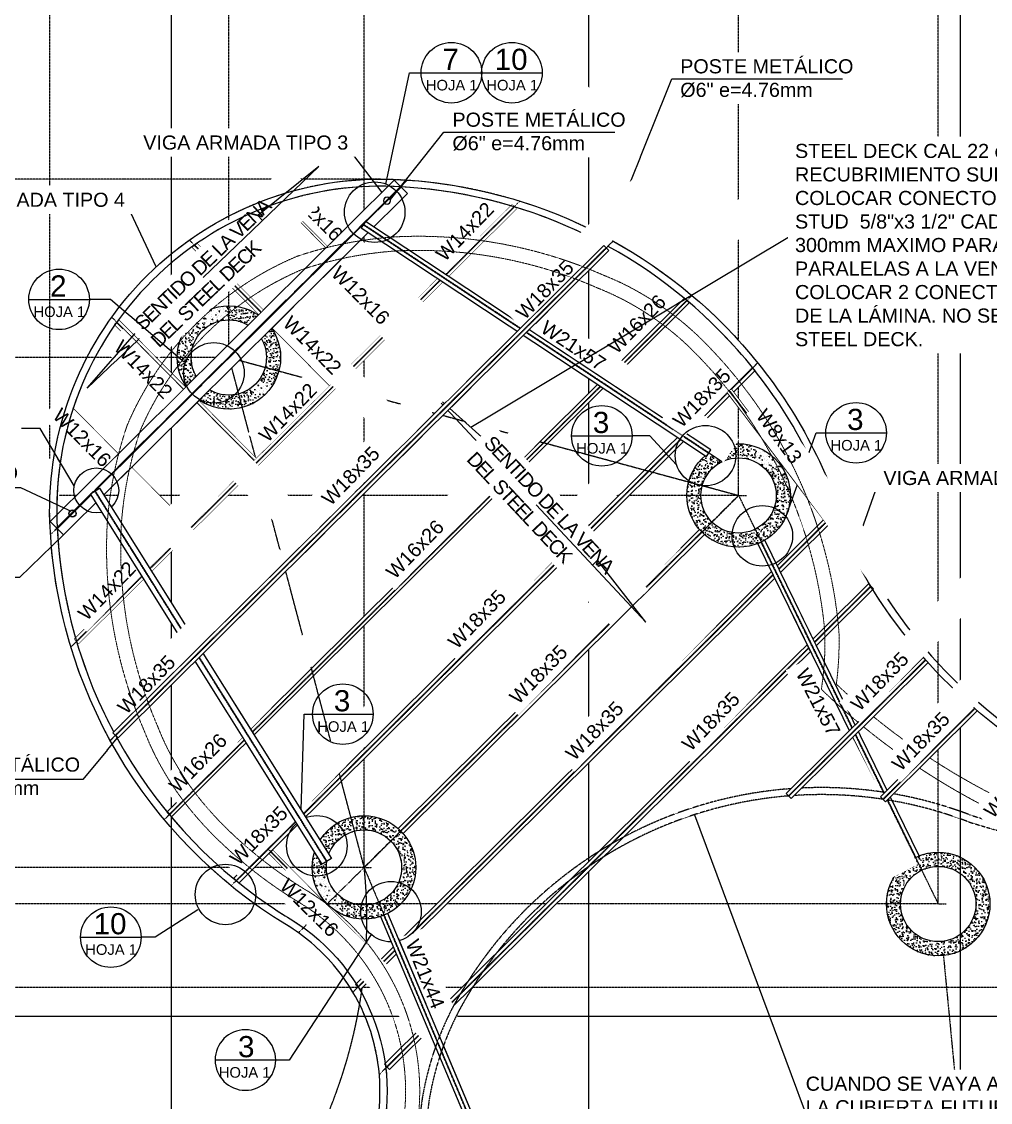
# Model space of a CAD drawing. Header units: millimetres. Extents: x 59135 to 3708801, y -250967 to 196121.
# Drawn here: x 3292196 to 3312776, y -23531 to -558 of the extents above; entities that cross this region are included whole.
import ezdxf
from ezdxf.enums import TextEntityAlignment as Align

# ---------------------------------------------------------------- set-up
doc = ezdxf.new("R2010")
doc.units = ezdxf.units.MM
doc.header["$LTSCALE"] = 5
doc.set_wipeout_variables(frame=1)
for name, pattern in [('ACAD_ISO10W100', [18, 12, -3, 0, -3]), ('CENTER', [2, 1.25, -0.25, 0.25, -0.25]), ('CENTER2', [1.125, 0.75, -0.125, 0.125, -0.125]), ('DASHDOT', [1, 0.5, -0.25, 0, -0.25]), ('HIDDEN', [0.375, 0.25, -0.125])]:
    doc.linetypes.add(name, pattern=pattern)
for name, color, linetype in [('A-ejes', 251, 'ACAD_ISO10W100'), ('EE-5', 7, 'Continuous'), ('EE-ACHURADOS', 9, 'Continuous'), ('EE-CARPETA 51', 250, 'HIDDEN'), ('EE-CENTROS', 8, 'CENTER'), ('EE-COLUMNAS CONCRETO', 11, 'Continuous'), ('EE-COTAS', 1, 'Continuous'), ('EE-DETALLES', 1, 'Continuous'), ('EE-EJES', 8, 'DASHDOT'), ('EE-OCULTAS', 252, 'HIDDEN'), ('EE-OCULTO', 252, 'HIDDEN'), ('EE-PMETALICO 6x4.76', 70, 'Continuous'), ('EE-TEXTO 1', 4, 'Continuous'), ('EE-TEXTO 2', 2, 'Continuous'), ('EE-V ARMADA TIPO 3', 41, 'Continuous'), ('EE-V ARMADA TIPO 4', 130, 'Continuous'), ('EE-W12x16', 150, 'Continuous'), ('EE-W14x22', 30, 'Continuous'), ('EE-W16x26', 211, 'Continuous'), ('EE-W18x35', 255, 'Continuous'), ('EE-W21x44', 132, 'Continuous'), ('EE-W21x57', 190, 'Continuous'), ('EE-W24x68', 80, 'Continuous'), ('EE-W8x13', 65, 'Continuous'), ('EST-CAMBIO SECCION VIGAS', 240, 'HIDDEN')]:
    doc.layers.add(name, color=color, linetype=linetype)
doc.styles.add('ARIAL EE', font='arial.ttf')
doc.dimstyles.new('EE 1_STANDAR', dxfattribs={"dimtxt": 2, "dimasz": 1.5, "dimexe": 1, "dimexo": 0.5, "dimgap": 0.8, "dimtad": 1, "dimdec": 0, "dimdsep": 46, "dimtxsty": 'ARIAL EE', "dimcen": 0.09, "dimclrd": 256, "dimclre": 256, "dimclrt": 2, "dimadec": 0, "dimazin": 0, "dimtfac": 1, "dimtdec": 0, "dimtofl": 0, "dimtmove": 1, "dimatfit": 2, "dimfxl": 1, "dimtolj": 1, "dimlwd": -1, "dimlwe": -1, "dimarcsym": 1})

# ---------------------------------------------------------------- blocks, each defined once
blk = doc.blocks.new('EJES ARQUITECTONICOS(10-12-2012)')
at = {"layer": 'EE-EJES', "linetype": 'CENTER2', "ltscale": 2.5}
for p, q in [((6160, -10556), (6160, 59255)), ((15017, 59255), (15017, -10556)), ((22917, 59255), (22917, -10556)), ((-11196, 17870), (76893, 17870))]:
    blk.add_line(p, q, dxfattribs=at)
blk = doc.blocks.new('*U150')
blk.add_wipeout([(-50, 1272), (50, 1272), (50, -2146), (-50, -2146)])
blk.add_lwpolyline([(-50, 1272), (50, 1272), (50, -2146), (-50, -2146)], close=True)
blk.add_wipeout([(-50, 1272), (50, 1272), (50, -2146), (-50, -2146)])
at = {"layer": 'EE-OCULTAS'}
for p, q in [((-3, 1272), (-3, -2146)), ((3, 1272), (3, -2146))]:
    blk.add_line(p, q, dxfattribs=at)
blk = doc.blocks.new('*U157')
blk.add_wipeout([(-76, 450), (76, 450), (76, -15019), (-76, -15019)])
blk.add_lwpolyline([(-76, 450), (76, 450), (76, -15019), (-76, -15019)], close=True)
at = {"layer": 'EE-OCULTO'}
for p, q in [((-4, -15019), (-4, 450)), ((4, -15019), (4, 450))]:
    blk.add_line(p, q, dxfattribs=at)
blk = doc.blocks.new('*U158')
blk.add_wipeout([(-70, 399), (70, 399), (70, -15106), (-70, -15106)])
blk.add_lwpolyline([(-70, 399), (70, 399), (70, -15106), (-70, -15106)], close=True)
at = {"layer": 'EE-OCULTAS'}
for p, q in [((-3, 399), (-3, -15106)), ((3, 399), (3, -15106))]:
    blk.add_line(p, q, dxfattribs=at)
blk = doc.blocks.new('COLUMNA CONCRETO')
at = {"layer": 'EE-ACHURADOS'}
h = blk.add_hatch(dxfattribs=at)
h.set_pattern_fill('AR-CONC', color=256)
h.set_pattern_definition([(50, (-2321747.4, -250169.48), (182.184669, -15.939086), [19.05, -209.55]), (355, (-2321747.4, -250169.48), (-35.243421, 191.056845), [15.24, -167.640584]), (100.451445, (-2321732.22, -250170.81), (146.941247, 175.117752), [16.190009, -178.090245]), (46.1842, (-2321747.4, -250118.68), (271.07904, -42.042328), [28.575, -314.325]), (96.635558, (-2321724.8, -250122.2), (237.404134, 247.426125), [24.285023, -267.135608]), (351.184151, (-2321747.4, -250118.68), (237.404134, 247.426125), [22.859967, -251.459732]), (21, (-2321722, -250131.38), (151.614391, -102.265198), [19.05, -209.55]), (326, (-2321722, -250131.38), (61.802028, 184.187966), [15.24, -167.64]), (71.451445, (-2321709.37, -250139.9), (213.416419, 81.922769), [16.190009, -178.089938]), (37.5, (-2321747.4, -250169.485), (3.0886033, 84.5550389), [0, -165.608, 0, -170.18, 0, -168.275]), (7.5, (-2321747.4, -250169.485), (66.8196625, 100.1805748), [0, -97.028, 0, -161.798, 0, -64.135]), (327.5, (-2321804.044, -250169.485), (135.5905952, -5.728744), [0, -63.5, 0, -198.12, 0, -262.89]), (317.5, (-2321829.44, -250169.48), (148.1291814, 25.426491), [0, -82.55, 0, -131.572, 0, -186.69])])
h.paths.add_polyline_path([(-1100, 0, 1), (1100, 0, 1)])
h.paths.add_polyline_path([(800, 0, -1), (-800, 0, -1)], flags=16)
at = {"layer": 'EE-COLUMNAS CONCRETO'}
for radius in [1100, 800]:
    blk.add_circle((0, 0), radius, dxfattribs=at)
at = {"layer": 'EE-EJES'}
for q in [(0, 175), (168, 0)]:
    blk.add_line((0, 0), q, dxfattribs=at)
blk = doc.blocks.new('*U241')
blk.add_lwpolyline([(-64, 2384), (63, 2384), (63, -1825), (-64, -1825)], close=True)
blk.add_wipeout([(-64, 2384), (63, 2384), (63, -1825), (-64, -1825)])
at = {"layer": 'EE-OCULTAS'}
for p, q in [((-3, -1825), (-3, 2384)), ((3, -1825), (3, 2384))]:
    blk.add_line(p, q, dxfattribs=at)
blk = doc.blocks.new('*U242')
blk.add_wipeout([(-50, 0), (50, 0), (50, -3542), (-50, -3542)])
blk.add_lwpolyline([(-50, 0), (50, 0), (50, -3542), (-50, -3542)], close=True)
blk.add_wipeout([(-50, 0), (50, 0), (50, -3542), (-50, -3542)])
at = {"layer": 'EE-OCULTAS'}
for p, q in [((-3, 0), (-3, -3542)), ((3, 0), (3, -3542))]:
    blk.add_line(p, q, dxfattribs=at)
blk = doc.blocks.new('*U243')
blk.add_lwpolyline([(-64, 174), (63, 174), (63, -12932), (-64, -12932)], close=True)
blk.add_wipeout([(-64, 174), (63, 174), (63, -12932), (-64, -12932)])
at = {"layer": 'EE-OCULTAS'}
for p, q in [((-3, -12932), (-3, 174)), ((3, -12932), (3, 174))]:
    blk.add_line(p, q, dxfattribs=at)
blk = doc.blocks.new('*U251')
blk.add_wipeout([(-200, 6950), (200, 6950), (200, -3350), (-200, -3350)]).dxf.layer = 'EE-V ARMADA TIPO 3'
at = {"layer": 'EE-CENTROS'}
for p, q in [((-8, -3350), (-8, 6950)), ((8, -3350), (8, 6950))]:
    blk.add_line(p, q, dxfattribs=at)
at = {"layer": 'EE-V ARMADA TIPO 3'}
blk.add_lwpolyline([(-200, 6950), (200, 6950), (200, -3350), (-200, -3350)], close=True, dxfattribs=at)
blk = doc.blocks.new('*U286')
blk.add_wipeout([(-83, 325), (83, 325), (83, -8477), (-83, -8477)]).dxf.layer = 'EE-W21x57'
at = {"layer": 'EE-CENTROS'}
for points in [[(-5, -8477), (-5, 325)], [(5, -8477), (5, 325)]]:
    blk.add_lwpolyline(points, dxfattribs=at)
at = {"layer": 'EE-W21x57'}
blk.add_lwpolyline([(-83, 325), (83, 325), (83, -8477), (-83, -8477)], close=True, dxfattribs=at)
blk = doc.blocks.new('*U287')
blk.add_wipeout([(-76, -4900), (76, -4900), (76, -13919), (-76, -13919)])
blk.add_lwpolyline([(-76, -4900), (76, -4900), (76, -13919), (-76, -13919)], close=True)
at = {"layer": 'EE-OCULTO'}
for p, q in [((-4, -13919), (-4, -4900)), ((4, -13919), (4, -4900))]:
    blk.add_line(p, q, dxfattribs=at)
blk = doc.blocks.new('*U288')
blk.add_wipeout([(-76, -529), (76, -529), (76, -14773), (-76, -14773)])
blk.add_lwpolyline([(-76, -529), (76, -529), (76, -14773), (-76, -14773)], close=True)
at = {"layer": 'EE-OCULTO'}
for p, q in [((-4, -14773), (-4, -529)), ((4, -14773), (4, -529))]:
    blk.add_line(p, q, dxfattribs=at)
blk = doc.blocks.new('*U941')
blk.add_wipeout([(-76, -1403), (76, -1403), (76, -15895), (-76, -15895)])
blk.add_lwpolyline([(-76, -1403), (76, -1403), (76, -15895), (-76, -15895)], close=True)
at = {"layer": 'EE-OCULTO'}
for p, q in [((-4, -15895), (-4, -1403)), ((4, -15895), (4, -1403))]:
    blk.add_line(p, q, dxfattribs=at)
blk = doc.blocks.new('*U547')
blk.add_wipeout([(-83, -775), (83, -775), (83, -8239), (-83, -8239)]).dxf.layer = 'EE-W21x57'
at = {"layer": 'EE-CENTROS'}
for points in [[(-5, -8239), (-5, -775)], [(5, -8239), (5, -775)]]:
    blk.add_lwpolyline(points, dxfattribs=at)
at = {"layer": 'EE-W21x57'}
blk.add_lwpolyline([(-83, -775), (83, -775), (83, -8239), (-83, -8239)], close=True, dxfattribs=at)
blk = doc.blocks.new('POSTE M 6x4.76')
at = {"layer": 'EE-ACHURADOS'}
h = blk.add_hatch(color=256, dxfattribs=at)
h.dxf.hatch_style = 1
h.paths.add_polyline_path([(-102, -37, 1), (51, -37, 1)])
h.paths.add_polyline_path([(46, -37, -1), (-97, -37, -1)], flags=16)
at = {"layer": 'EE-PMETALICO 6x4.76'}
for radius in [76.2, 71.4]:
    blk.add_circle((-26, -37), radius, dxfattribs=at)
blk = doc.blocks.new('ITEM DETALLE')
at = {"layer": 'EE-5'}
blk.add_line((-4.29, 0), (4.29, 0), dxfattribs=at)
blk.add_circle((0, 0), 4.29, dxfattribs=at)
at = {"layer": 'EE-TEXTO 1', "style": 'ARIAL EE'}
blk.add_attdef('X', text='', height=3, dxfattribs=at).set_placement((-0.11, 1.9), align=Align.MIDDLE_CENTER)
at = {"layer": 'EE-TEXTO 2', "style": 'ARIAL EE'}
blk.add_attdef('###', text='', height=1.5, dxfattribs=at).set_placement((0.04, -1.76), align=Align.MIDDLE_CENTER)
blk = doc.blocks.new('*U545')
blk.add_wipeout([(-114, 603), (114, 603), (114, -8686), (-114, -8686)]).dxf.layer = 'EE-W24x68'
at = {"layer": 'EE-CENTROS'}
for p, q in [((-5, -8686), (-5, 603)), ((5, -8686), (5, 603))]:
    blk.add_line(p, q, dxfattribs=at)
at = {"layer": 'EE-W24x68'}
blk.add_lwpolyline([(-114, 603), (114, 603), (114, -8686), (-114, -8686)], close=True, dxfattribs=at)
blk = doc.blocks.new('*U546')
blk.add_wipeout([(-76, -319), (76, -319), (76, -15019), (-76, -15019)])
blk.add_lwpolyline([(-76, -319), (76, -319), (76, -15019), (-76, -15019)], close=True)
at = {"layer": 'EE-OCULTO'}
for p, q in [((-4, -15019), (-4, -319)), ((4, -15019), (4, -319))]:
    blk.add_line(p, q, dxfattribs=at)
blk = doc.blocks.new('*U548')
blk.add_lwpolyline([(-51, 203), (51, 203), (51, -3254), (-51, -3254)], close=True)
blk.add_wipeout([(-51, 203), (51, 203), (51, -3254), (-51, -3254)])
at = {"layer": 'EE-OCULTAS'}
for p, q in [((-3, 203), (-3, -3254)), ((3, 203), (3, -3254))]:
    blk.add_line(p, q, dxfattribs=at)
blk = doc.blocks.new('*U939')
blk.add_wipeout([(-82, -1155), (82, -1155), (82, -6865), (-82, -6865)]).dxf.layer = 'EE-W21x44'
at = {"layer": 'EE-CENTROS'}
for points in [[(-4, -6865), (-4, -1155)], [(4, -6865), (4, -1155)]]:
    blk.add_lwpolyline(points, dxfattribs=at)
at = {"layer": 'EE-W21x44'}
blk.add_lwpolyline([(-82, -1155), (82, -1155), (82, -6865), (-82, -6865)], close=True, dxfattribs=at)
blk = doc.blocks.new('*U940')
blk.add_wipeout([(-76, -5761), (76, -5761), (76, -9865), (-76, -9865)])
blk.add_lwpolyline([(-76, -5761), (76, -5761), (76, -9865), (-76, -9865)], close=True)
at = {"layer": 'EE-OCULTO'}
for p, q in [((-4, -9865), (-4, -5761)), ((4, -9865), (4, -5761))]:
    blk.add_line(p, q, dxfattribs=at)
blk = doc.blocks.new('*U942')
blk.add_wipeout([(-76, -7122), (76, -7122), (76, -9865), (-76, -9865)])
blk.add_lwpolyline([(-76, -7122), (76, -7122), (76, -9865), (-76, -9865)], close=True)
at = {"layer": 'EE-OCULTO'}
for p, q in [((-4, -9865), (-4, -7122)), ((4, -9865), (4, -7122))]:
    blk.add_line(p, q, dxfattribs=at)

msp = doc.modelspace()

# ---------------------------------------------------------------- linework, layer by layer
at = {"layer": 'EE-EJES'}
msp.add_lwpolyline([(3311778.4, -20408.6), (3312642.7, -29386.3)], dxfattribs=at)
at = {"layer": 'EE-OCULTAS'}
for p, q in [((3292795.4, -10692.4), (3292795.4, 19568.4)), ((3296600.4, -7697.7), (3296600.4, 19597.9)), ((3299470.3, -18538.2), (3299470.3, 19597.9)), ((3307428.5, -10630.1), (3307428.5, 19597.9)), ((3311670.5, -19314), (3311670.5, 19597.9)), ((3299827.4, -3905.1), (3278393.9, -3905.1)), ((3296600.4, -7697.7), (3278393.9, -7697.7)), ((3307428.5, -10630.1), (3278393.9, -10630.1)), ((3299470.3, -18538.2), (3278393.9, -18538.2)), ((3311670.5, -19314), (3278393.9, -19314)), ((3318907.3, -21090.8), (3278393.9, -21090.8))]:
    msp.add_line(p, q, dxfattribs=at)

# ---------------------------------------------------------------- block references
at = {"layer": 'EE-COLUMNAS CONCRETO'}
msp.add_blockref('COLUMNA CONCRETO', (3311668.3, -19314.1), dxfattribs=at)
at = {"layer": 'EE-COTAS', "xscale": 150, "yscale": 150, "zscale": 150}
msp.add_blockref('ITEM DETALLE', (3294090.5, -20018.3), dxfattribs=at).add_auto_attribs({'X': '10', '###': 'HOJA 1'})
at = {"layer": 'EE-EJES'}
msp.add_blockref('EJES ARQUITECTONICOS(10-12-2012)', (3289218.6, -39569.3), dxfattribs=at)
at = {"layer": 'EE-PMETALICO 6x4.76', "rotation": 3.094330098010581}
msp.add_blockref('POSTE M 6x4.76', (3294423.9, -15477.1), dxfattribs=at)

# ---------------------------------------------------------------- leaders
at = {"layer": 'EE-COTAS', "annotation_type": 0, "has_hookline": 1}
for points, hookline_direction, text_width in [([(3299858.6, -4187.2), (3299255.7, -3402.5), (3299254.2, -3402.5)], 1, 4334), ([(3295056.5, -5769.5), (3294512.7, -4619.1), (3294511.2, -4619.1)], 1, 4332.8), ([(3309918.2, -11712.7), (3310334.5, -10532.3), (3310336, -10532.3)], 0, 4332.8), ([(3293086.4, -11469.7), (3292153.5, -12372), (3292152, -12372)], 1, 4334)]:
    msp.add_leader(points, dimstyle='EE 1_STANDAR', override={"dimscale": 0, "dimgap": 0.8, "dimtad": 1, "dimfxl": 0.0015, "dimtfill": 1}, dxfattribs=dict(at, hookline_direction=hookline_direction, text_width=text_width))
at = {"layer": 'EE-DETALLES'}
msp.add_leader([(3295940.5, -19439.7), (3295034.6, -20018.3), (3294733.4, -20018.3)], dimstyle='EE 1_STANDAR', override={"dimscale": 0, "dimgap": 0.8, "dimtad": 1}, dxfattribs=at)

# ---------------------------------------------------------------- next in the draw order: block references
at = {"layer": 'EE-W12x16', "rotation": 44.66889456265184}
msp.add_blockref('*U150', (3298330.3, -19054.2), dxfattribs=at)

# ---------------------------------------------------------------- next in the draw order: texts
at = {"layer": 'EE-COTAS', "color": 2, "char_height": 300, "width": 4402.361, "style": 'ARIAL EE', "bg_fill": 2}
for s, insert, attachment_point in [('POSTE METÁLICO %%C6" e=4.76mm', (3306187.4, -2169.2), 7), ('VIGA ARMADA TIPO 3', (3299134.2, -3282.5), 9), ('VIGA ARMADA TIPO 4', (3294391.2, -4499.1), 9)]:
    msp.add_mtext(s, dxfattribs=dict(at, insert=insert, attachment_point=attachment_point))

# ---------------------------------------------------------------- next in the draw order: block references
at = {"layer": 'EE-W18x35', "rotation": 314.8188353685674}
msp.add_blockref('*U157', (3307408.1, -8234.4), dxfattribs=at)

# ---------------------------------------------------------------- next in the draw order: linework, layer by layer
at = {"layer": 'A-ejes', "ltscale": 0.05}
msp.add_lwpolyline([(3311673.1, -19314.1), (3307432.2, -10630.1)], dxfattribs=at)
msp.add_lwpolyline([(3293595.1, -29267.3, 0.3109683), (3299474.2, -18538)], format="xyb", dxfattribs=at)

# ---------------------------------------------------------------- next in the draw order: block references
at = {"layer": 'EE-W16x26', "rotation": 314.8188353685682}
msp.add_blockref('*U158', (3306047.2, -6767.2), dxfattribs=at)

# ---------------------------------------------------------------- next in the draw order: linework, layer by layer
at = {"layer": 'A-ejes', "ltscale": 0.05}
msp.add_lwpolyline([(3296603.1, -7697.9), (3307432.2, -10630.1), (3299474.2, -18538)], close=True, dxfattribs=at)
at = {"layer": 'EE-EJES'}
for points in [[(3292809.1, -11463.2), (3300393.5, -3926.6)], [(3293242.2, -13852.4), (3302780.4, -4374.3)], [(3294078.9, -15840.5), (3304763.4, -5223.3)], [(3295225, -17521.1), (3306437, -6379.8)], [(3296647.4, -18927.2), (3307834.3, -7810.9)], [(3293151.7, -8717.5), (3295764.1, -11346.4)], [(3298074.5, -19924.1), (3307427.4, -10628.8)]]:
    msp.add_lwpolyline(points, dxfattribs=at)

# ---------------------------------------------------------------- next in the draw order: block references
at = {"layer": 'EE-COLUMNAS CONCRETO'}
for p in [(3296598.3, -7697.9), (3307427.4, -10630.1), (3299469.4, -18538)]:
    msp.add_blockref('COLUMNA CONCRETO', p, dxfattribs=at)

# ---------------------------------------------------------------- next in the draw order: texts
at = {"layer": 'EE-COTAS', "color": 2, "insert": (3314858.4, -10412.3), "char_height": 300, "width": 4402.361, "attachment_point": 9, "style": 'ARIAL EE', "bg_fill": 2}
msp.add_mtext('VIGA ARMADA TIPO 4', dxfattribs=at)

# ---------------------------------------------------------------- next in the draw order: texts
at = {"layer": 'EE-TEXTO 2', "color": 2, "char_height": 300, "width": 4650.833, "attachment_point": 1, "style": 'ARIAL EE', "bg_fill": 2}
for s, insert, rotation in [('W14x22', (3297206.2, -9314.6), 45.84937), ('W21x57', (3303362.1, -6892.5), 326.30069)]:
    msp.add_mtext(s, dxfattribs=dict(at, insert=insert, rotation=rotation))

# ---------------------------------------------------------------- next in the draw order: linework, layer by layer
at = {"layer": 'EE-EJES'}
for points in [[(3297636.8, -4254.8), (3300252.1, -6886.7)], [(3294108.2, -6842.6), (3297182.8, -9936.7)]]:
    msp.add_lwpolyline(points, dxfattribs=at)

# ---------------------------------------------------------------- next in the draw order: block references
at = {"layer": 'EE-W14x22', "rotation": 44.81883536808947}
msp.add_blockref('*U241', (3295896, -8641.8), dxfattribs=at)

# ---------------------------------------------------------------- next in the draw order: linework, layer by layer
at = {"layer": 'EE-EJES'}
for points in [[(3295758.8, -5202.4), (3298833.4, -8296.4)], [(3293151.7, -8717.5), (3295764.1, -11346.4)]]:
    msp.add_lwpolyline(points, dxfattribs=at)

# ---------------------------------------------------------------- next in the draw order: block references
at = {"layer": 'EE-W12x16', "xscale": -1, "rotation": 44.81883536856937}
msp.add_blockref('*U242', (3293267.4, -8833.9), dxfattribs=at)
at = {"layer": 'EE-W14x22', "xscale": -1, "rotation": 44.81883536903963}
msp.add_blockref('*U241', (3297546.7, -7001.5), dxfattribs=at)

# ---------------------------------------------------------------- next in the draw order: linework, layer by layer
at = {"layer": 'EE-EJES'}
msp.add_lwpolyline([(3298679.7, -18409.5), (3293754.6, -10534.2)], dxfattribs=at)

# ---------------------------------------------------------------- next in the draw order: block references
at = {"layer": 'EE-W12x16', "rotation": 44.81883536855984}
msp.add_blockref('*U242', (3297755.4, -4374.2), dxfattribs=at)

# ---------------------------------------------------------------- next in the draw order: block references
at = {"layer": 'EE-W14x22', "rotation": 314.8188353685672}
msp.add_blockref('*U243', (3302536, -4617.2), dxfattribs=at)

# ---------------------------------------------------------------- next in the draw order: texts
at = {"layer": 'EE-COTAS', "color": 2, "insert": (3289758.9, -17012.1), "char_height": 300, "width": 4402.361, "attachment_point": 7, "style": 'ARIAL EE', "bg_fill": 2}
msp.add_mtext('POSTE METÁLICO %%C6" e=4.76mm', dxfattribs=at)

# ---------------------------------------------------------------- next in the draw order: texts
at = {"layer": 'EE-TEXTO 2', "color": 2, "insert": (3297936.8, -6784.4), "char_height": 300, "width": 4650.833, "attachment_point": 1, "rotation": 314.71764, "style": 'ARIAL EE', "bg_fill": 2}
msp.add_mtext('W14x22', dxfattribs=at)

# ---------------------------------------------------------------- next in the draw order: leaders
at = {"layer": 'EE-COTAS', "annotation_type": 0, "has_hookline": 1, "hookline_direction": 1, "text_width": 3628.2}
msp.add_leader([(3294383.2, -15591), (3293496.9, -16668.6), (3293495.4, -16668.6)], dimstyle='EE 1_STANDAR', override={"dimscale": 0, "dimgap": 0.8, "dimtad": 1, "dimfxl": 0.0015, "dimtfill": 1}, dxfattribs=at)

# ---------------------------------------------------------------- next in the draw order: texts
at = {"layer": 'EE-TEXTO 2', "color": 2, "insert": (3295895.2, -8868.4), "char_height": 300, "width": 4650.833, "attachment_point": 1, "rotation": 314.71764, "style": 'ARIAL EE', "bg_fill": 2}
msp.add_mtext('W14x22', dxfattribs=at)

# ---------------------------------------------------------------- next in the draw order: texts
at = {"layer": 'EE-TEXTO 2', "color": 2, "char_height": 300, "width": 4650.833, "attachment_point": 1, "rotation": 314.71764, "style": 'ARIAL EE', "bg_fill": 2}
for s, insert in [('W12x16', (3298963.3, -5724.7)), ('W14x22', (3294347.6, -7299.9))]:
    msp.add_mtext(s, dxfattribs=dict(at, insert=insert))

# ---------------------------------------------------------------- next in the draw order: texts
for insert in [(3297966.7, -3951.2), (3294516.5, -10256.2)]:
    msp.add_mtext('W12x16', dxfattribs=dict(at, insert=insert))

# ---------------------------------------------------------------- next in the draw order: texts
at = {"layer": 'EE-TEXTO 2', "color": 2, "char_height": 300, "width": 4650.833, "attachment_point": 1, "style": 'ARIAL EE', "bg_fill": 2}
for s, insert, rotation in [('W14x22', (3300970.2, -5468.5), 45.84937), ('W12x16', (3293047.2, -8750.1), 314.71764)]:
    msp.add_mtext(s, dxfattribs=dict(at, insert=insert, rotation=rotation))

# ---------------------------------------------------------------- next in the draw order: block references
at = {"layer": 'EE-V ARMADA TIPO 3', "xscale": -1, "rotation": 314.8188353685755}
msp.add_blockref('*U251', (3295321.5, -8966.6), dxfattribs=at)

# ---------------------------------------------------------------- next in the draw order: texts
at = {"layer": 'EE-COTAS', "color": 2, "insert": (3301348.1, -3303.9), "char_height": 300, "width": 4402.361, "attachment_point": 7, "style": 'ARIAL EE', "bg_fill": 2}
msp.add_mtext('POSTE METÁLICO %%C6" e=4.76mm', dxfattribs=at)

# ---------------------------------------------------------------- next in the draw order: linework, layer by layer
at = {"layer": 'EE-COTAS'}
msp.add_lwpolyline([(3296052.1, -5995.7), (3293590.9, -8352.4), (3294686.2, -7097.4), (3294789.2, -7205)], dxfattribs=at)

# ---------------------------------------------------------------- next in the draw order: block references
at = {"layer": 'EE-COTAS', "xscale": 150, "yscale": 150, "zscale": 150}
for p, values in [((3301326.2, -1644.6), {'X': '7', '###': 'HOJA 1'}), ((3302612, -1644.6), {'X': '10', '###': 'HOJA 1'}), ((3292991, -6461.9), {'X': '2', '###': 'HOJA 1'})]:
    msp.add_blockref('ITEM DETALLE', p, dxfattribs=at).add_auto_attribs(values)
at = {"layer": 'EE-PMETALICO 6x4.76', "xscale": -1, "rotation": 86.54334063910818}
msp.add_blockref('POSTE M 6x4.76', (3299919.5, -4387.9), dxfattribs=at)
at = {"layer": 'EE-W21x57', "xscale": -1, "rotation": 56.50253164376994}
msp.add_blockref('*U286', (3299725.7, -5052.1), dxfattribs=at)

# ---------------------------------------------------------------- next in the draw order: texts
at = {"layer": 'EE-TEXTO 2', "color": 2, "insert": (3293362.6, -13105.1), "char_height": 300, "width": 4650.833, "attachment_point": 1, "rotation": 45.84937, "style": 'ARIAL EE', "bg_fill": 2}
msp.add_mtext('W14x22', dxfattribs=at)

# ---------------------------------------------------------------- next in the draw order: leaders
at = {"layer": 'EE-DETALLES'}
msp.add_leader([(3299934.3, -4010.4), (3300439.2, -1644.6), (3300683.4, -1644.6)], dimstyle='EE 1_STANDAR', override={"dimscale": 0, "dimgap": 0.8, "dimtad": 1}, dxfattribs=at)

# ---------------------------------------------------------------- next in the draw order: linework, layer by layer
at = {"layer": 'EE-COTAS'}
msp.add_circle((3293781.9, -10522.7), 476.7, dxfattribs=at)
at = {"layer": 'EE-DETALLES'}
msp.add_circle((3299697.2, -4608), 642.9, dxfattribs=at)

# ---------------------------------------------------------------- next in the draw order: block references
at = {"layer": 'EE-PMETALICO 6x4.76'}
msp.add_blockref('POSTE M 6x4.76', (3293303.9, -10975.3), dxfattribs=at)

# ---------------------------------------------------------------- next in the draw order: texts
at = {"layer": 'EE-TEXTO 2', "color": 2, "char_height": 300, "attachment_point": 1, "style": 'ARIAL EE', "bg_fill": 2}
for s, insert, width, rotation in [('{\\T0.85;SENTIDO DE LA VENA DEL STEEL DECK}', (3294561.6, -6928.5), 4517.44, 43.75826), ('W16x26', (3304623.5, -7434.4), 4650.833, 45.84937), ('W16x26', (3299909, -12221.6), 4650.833, 45.84937), ('W16x26', (3295299.8, -16761.9), 4650.833, 45.84937)]:
    msp.add_mtext(s, dxfattribs=dict(at, insert=insert, width=width, rotation=rotation))

# ---------------------------------------------------------------- next in the draw order: leaders
at = {"layer": 'EE-COTAS'}
msp.add_leader([(3293310.1, -10423.8), (3292589.9, -9207.5), (3292195.6, -9207.5)], dimstyle='EE 1_STANDAR', override={"dimscale": 0, "dimgap": 0.8, "dimtad": 1}, dxfattribs=at)

# ---------------------------------------------------------------- next in the draw order: linework, layer by layer
msp.add_lwpolyline([(3296052.1, -5995.7), (3298513.2, -3639), (3297211.9, -4678.9), (3297314.9, -4786.5)], dxfattribs=at)
at = {"layer": 'EE-DETALLES'}
msp.add_circle((3296280.4, -8024.4), 642.9, dxfattribs=at)

# ---------------------------------------------------------------- next in the draw order: block references
at = {"layer": 'EE-PMETALICO 6x4.76', "xscale": -1, "rotation": 86.54334063910818}
msp.add_blockref('POSTE M 6x4.76', (3304387.1, -5577.1), dxfattribs=at)

# ---------------------------------------------------------------- next in the draw order: texts
at = {"layer": 'EE-COTAS', "color": 2, "insert": (3288439.5, -10812.6), "char_height": 300, "width": 4402.361, "attachment_point": 7, "style": 'ARIAL EE', "bg_fill": 2}
msp.add_mtext('POSTE METÁLICO %%C6" e=4.76mm', dxfattribs=at)
at = {"layer": 'EE-TEXTO 2', "color": 2, "char_height": 300, "width": 4650.833, "attachment_point": 1, "rotation": 45.84937, "style": 'ARIAL EE', "bg_fill": 2}
for insert in [(3306001.2, -9003.6), (3301225.7, -13706.5), (3296590.4, -18306.6)]:
    msp.add_mtext('W18x35', dxfattribs=dict(at, insert=insert))

# ---------------------------------------------------------------- next in the draw order: leaders
at = {"layer": 'EE-COTAS', "annotation_type": 0, "has_hookline": 1, "hookline_direction": 0, "text_width": 3628.2}
msp.add_leader([(3300031.7, -4338.4), (3301168.6, -2905.3), (3301170.1, -2905.3)], dimstyle='EE 1_STANDAR', override={"dimscale": 0, "dimgap": 0.8, "dimtad": 1, "dimfxl": 0.0015, "dimtfill": 1}, dxfattribs=at)
at = {"layer": 'EE-DETALLES'}
msp.add_leader([(3295655.7, -7805), (3294080.7, -6461.9), (3293633.9, -6461.9)], dimstyle='EE 1_STANDAR', override={"dimscale": 0, "dimgap": 0.8, "dimtad": 1}, dxfattribs=at)

# ---------------------------------------------------------------- next in the draw order: linework, layer by layer
at = {"layer": 'EE-COTAS'}
msp.add_lwpolyline([(3303129.5, -10831.4), (3300802.5, -8342.1), (3302044.3, -9452.4), (3301935.5, -9554.1)], dxfattribs=at)
at = {"layer": 'EE-DETALLES'}
msp.add_circle((3306724.8, -9783.8), 642.9, dxfattribs=at)
at = {"layer": 'EE-EJES'}
msp.add_lwpolyline([(3307072.5, -9913.2), (3299452.6, -4872.2)], dxfattribs=at)

# ---------------------------------------------------------------- next in the draw order: block references
at = {"layer": 'EE-COTAS', "xscale": 150, "yscale": 150, "zscale": 150}
msp.add_blockref('ITEM DETALLE', (3309923.5, -9299), dxfattribs=at).add_auto_attribs({'X': '3', '###': 'HOJA 1'})
at = {"layer": 'EE-W18x35', "rotation": 314.8188353685674}
msp.add_blockref('*U287', (3310123, -7951.5), dxfattribs=at)

# ---------------------------------------------------------------- next in the draw order: leaders
at = {"layer": 'EE-COTAS', "annotation_type": 0, "has_hookline": 1, "text_width": 3628.2}
for points, hookline_direction in [([(3304503.6, -5540.7), (3306007.9, -1770.7), (3306009.4, -1770.7)], 0), ([(3293218.4, -10955.6), (3292177.5, -10469.1), (3292176, -10469.1)], 1)]:
    msp.add_leader(points, dimstyle='EE 1_STANDAR', override={"dimscale": 0, "dimgap": 0.8, "dimtad": 1, "dimfxl": 0.0015, "dimtfill": 1}, dxfattribs=dict(at, hookline_direction=hookline_direction))
at = {"layer": 'EE-COTAS'}
msp.add_leader([(3293310.1, -10423.8), (3292589.9, -9207.5), (3292195.6, -9207.5)], dimstyle='EE 1_STANDAR', override={"dimscale": 0, "dimgap": 0.8, "dimtad": 1}, dxfattribs=at)
msp.add_leader([(3293310.1, -10423.8), (3292589.9, -9207.5), (3292195.6, -9207.5)], dimstyle='EE 1_STANDAR', override={"dimscale": 0, "dimgap": 0.8, "dimtad": 1}, dxfattribs=at)
at = {"layer": 'EE-DETALLES'}
msp.add_leader([(3298126.1, -17533.5), (3298198.8, -15278.5), (3298377.2, -15278.5)], dimstyle='EE 1_STANDAR', override={"dimscale": 0, "dimgap": 0.8, "dimtad": 1}, dxfattribs=at)

# ---------------------------------------------------------------- next in the draw order: texts
at = {"layer": 'EE-TEXTO 2', "color": 2, "insert": (3302531.9, -14880.4), "char_height": 300, "width": 4650.833, "attachment_point": 1, "rotation": 45.84937, "style": 'ARIAL EE', "bg_fill": 2}
msp.add_mtext('W18x35', dxfattribs=at)

# ---------------------------------------------------------------- next in the draw order: block references
at = {"layer": 'EE-W18x35', "xscale": -1, "rotation": 314.8188353685692}
msp.add_blockref('*U288', (3309823, -10664.6), dxfattribs=at)

# ---------------------------------------------------------------- next in the draw order: linework, layer by layer
at = {"layer": 'EE-EJES'}
for points in [[(3307232.6, -8408.8), (3309320.8, -11163.7)], [(3299233.8, -21187), (3309563.9, -10922)]]:
    msp.add_lwpolyline(points, dxfattribs=at)

# ---------------------------------------------------------------- next in the draw order: block references
at = {"layer": 'EE-COTAS', "xscale": 150, "yscale": 150, "zscale": 150}
msp.add_blockref('ITEM DETALLE', (3299020.1, -15278.5), dxfattribs=at).add_auto_attribs({'X': '3', '###': 'HOJA 1'})

# ---------------------------------------------------------------- next in the draw order: leaders
at = {"layer": 'EE-DETALLES'}
msp.add_leader([(3308430.5, -11081.5), (3309073.6, -9299), (3309280.7, -9299)], dimstyle='EE 1_STANDAR', override={"dimscale": 0, "dimgap": 0.8, "dimtad": 1}, dxfattribs=at)

# ---------------------------------------------------------------- next in the draw order: texts
at = {"layer": 'EE-TEXTO 2', "color": 2, "insert": (3303723.7, -16079.8), "char_height": 300, "width": 4650.833, "attachment_point": 1, "rotation": 45.84937, "style": 'ARIAL EE', "bg_fill": 2}
msp.add_mtext('W18x35', dxfattribs=at)

# ---------------------------------------------------------------- next in the draw order: block references
at = {"layer": 'EE-W18x35', "xscale": -1, "rotation": 314.8188353685692}
msp.add_blockref('*U941', (3311232.7, -11571.7), dxfattribs=at)

# ---------------------------------------------------------------- next in the draw order: linework, layer by layer
at = {"layer": 'EE-EJES'}
for points in [[(3299805.3, -22927.1), (3310237.3, -12560.8)], [(3297433.1, -18146.5), (3299841.7, -20583)], [(3299469.4, -18538), (3302114.8, -24812.7)]]:
    msp.add_lwpolyline(points, dxfattribs=at)

# ---------------------------------------------------------------- next in the draw order: texts
at = {"layer": 'EE-TEXTO 2', "color": 2, "char_height": 300, "attachment_point": 1, "style": 'ARIAL EE', "bg_fill": 2}
for s, insert, width, rotation in [('{\\T0.85;SENTIDO DE LA VENA DEL STEEL DECK}', (3302214.7, -9329.9), 4517.44, 313.07104), ('W18x35', (3306194.2, -15878.1), 4650.833, 45.84937), ('W21x44', (3300626.2, -20033.7), 4650.833, 291.65774)]:
    msp.add_mtext(s, dxfattribs=dict(at, insert=insert, width=width, rotation=rotation))

# ---------------------------------------------------------------- next in the draw order: linework, layer by layer
at = {"layer": 'EE-COTAS'}
msp.add_lwpolyline([(3303129.5, -10831.4), (3305456.5, -13320.6), (3304432.3, -12006.9), (3304323.6, -12108.6)], dxfattribs=at)

# ---------------------------------------------------------------- next in the draw order: block references
at = {"layer": 'EE-COTAS', "xscale": 150, "yscale": 150, "zscale": 150}
msp.add_blockref('ITEM DETALLE', (3304522.2, -9363.3), dxfattribs=at).add_auto_attribs({'X': '3', '###': 'HOJA 1'})
at = {"layer": 'EE-W21x57', "xscale": -1, "rotation": 26.0541153829915}
msp.add_blockref('*U547', (3307570.3, -10922.3), dxfattribs=at)

# ---------------------------------------------------------------- next in the draw order: texts
at = {"layer": 'EE-TEXTO 2', "color": 2, "insert": (3297865.8, -18745.2), "char_height": 300, "width": 4650.833, "attachment_point": 1, "rotation": 315.31911, "style": 'ARIAL EE', "bg_fill": 2}
msp.add_mtext('W12x16', dxfattribs=at)

# ---------------------------------------------------------------- next in the draw order: leaders
at = {"layer": 'EE-DETALLES'}
msp.add_leader([(3306111.3, -9976), (3305540.9, -9363.3), (3305165.1, -9363.3)], dimstyle='EE 1_STANDAR', override={"dimscale": 0, "dimgap": 0.8, "dimtad": 1}, dxfattribs=at)

# ---------------------------------------------------------------- next in the draw order: linework, layer by layer
for centre in [(3307932.5, -11488), (3298466.9, -18078.6), (3300042.9, -19476.6)]:
    msp.add_circle(centre, 642.9, dxfattribs=at)

# ---------------------------------------------------------------- next in the draw order: block references
at = {"layer": 'EE-COTAS'}
ref = msp.add_blockref('ITEM DETALLE', (3296949.5, -22630.8), dxfattribs=dict(at, xscale=-150, yscale=150, zscale=150))
ref.add_attrib('X', '3', dxfattribs={"layer": 'EE-TEXTO 1', "height": 450, "style": 'ARIAL EE'}).set_placement((3296967.8, -22346.5), align=Align.MIDDLE_CENTER)
ref.add_attrib('###', 'HOJA 1', dxfattribs={"layer": 'EE-TEXTO 2', "height": 225, "style": 'ARIAL EE'}).set_placement((3296933.5, -22894.1), align=Align.MIDDLE_CENTER)

# ---------------------------------------------------------------- next in the draw order: texts
at = {"layer": 'EE-TEXTO 2', "color": 2, "insert": (3308899.7, -14273.5), "char_height": 300, "width": 4650.833, "attachment_point": 1, "rotation": 297.2764, "style": 'ARIAL EE', "bg_fill": 2}
msp.add_mtext('W21x57', dxfattribs=at)

# ---------------------------------------------------------------- next in the draw order: leaders
at = {"layer": 'EE-DETALLES'}
msp.add_leader([(3299618.7, -19959.6), (3297882.7, -22630.8), (3297592.3, -22630.8)], dimstyle='EE 1_STANDAR', override={"dimscale": 0, "dimgap": 0.8, "dimtad": 1}, dxfattribs=at)

# ---------------------------------------------------------------- next in the draw order: linework, layer by layer
at = {"layer": 'EE-CARPETA 51', "lineweight": 0}
for points in [[(3327354.1, -26696.6, 0.0636478), (3322513.7, -28421.6, 0.0914808), (3316667.5, -32883.5, -0.2898684), (3308484.6, -34117, 0.2944555), (3301250.2, -36479.9, 0.0597476), (3300365.8, -37878.7, -0.2723459), (3292249.5, -43135.7, -0.208505), (3287483.1, -41274.4, -0.2019549), (3285591.8, -36661, -0.1117815), (3286614.1, -32571.5, -0.0693389), (3288102, -30423.2, -0.1984586), (3294711.8, -27349.8, -0.0295508), (3295469.2, -27365.8, 0.3361419), (3299562.7, -24696.8, 0.2695939), (3298818.7, -20604.7, 0.0789653), (3297824.5, -19759.3, -0.2518798), (3292795.4, -11190.7, -0.4367966), (3300116.3, -3911, -0.1966653), (3307331.3, -7231, -0.0506621), (3308614, -8918.6, -0.0533322), (3309568.4, -10934.8, 0.6589007), (3330099.9, -11102.7)], [(3330236.2, -11165.4, -0.6590495), (3309427.5, -10986.2, 0.1043286), (3307221.7, -7333.4, 0.1966618), (3300110, -4060.9, 0.4367848), (3292945.3, -11185.2, 0.2384225), (3297461.3, -19347.2, 0.0126959), (3297902.7, -19631.2, -0.3569411), (3299703.5, -24748.4, -0.3361202), (3295457.9, -27515.4, 0.0295651), (3294717.9, -27499.7, 0.1986696), (3288212.3, -30524.8, 0.0693389), (3286748, -32639.1, 0.1117556), (3285741.8, -36663.3, 0.201915), (3287588.9, -41168.1, 0.2084921), (3292243.4, -42985.8, 0.2718213), (3300223.2, -37828.2, -0.0566602), (3301082.6, -36449.1, -0.298151), (3308534.4, -33974.9, 0.2899658), (3316562.5, -32776, -0.0910097), (3322419.9, -28301, -0.0637216), (3327299.5, -26555, -0.1065376)]]:
    msp.add_lwpolyline(points, format="xyb", dxfattribs=at)
at = {"layer": 'EE-V ARMADA TIPO 4'}
for points in [[(3327354.1, -26696.6, 0.0636478), (3322513.7, -28421.6, 0.0914808), (3316667.5, -32883.5, -0.2898684), (3308484.6, -34117, 0.2944555), (3301250.2, -36479.9, 0.0597476), (3300365.8, -37878.7, -0.2723459), (3292249.5, -43135.7, -0.208505), (3287483.1, -41274.4, -0.2019549), (3285591.8, -36661, -0.1117815), (3286614.1, -32571.5, -0.0693389), (3288102, -30423.2, -0.1984586), (3294711.8, -27349.8, -0.0295508), (3295469.2, -27365.8, 0.3361419), (3299562.7, -24696.8, 0.2695939), (3298818.7, -20604.7, 0.0789653), (3297824.5, -19759.3, -0.2518798), (3292795.4, -11190.7, -0.4367966), (3300116.3, -3911, -0.1966653), (3307331.3, -7231, -0.0506621), (3308614, -8918.6, -0.0533322), (3309568.4, -10934.8, 0.6589007), (3330099.9, -11102.7)], [(3330236.2, -11165.4, -0.6590495), (3309427.5, -10986.2, 0.1043286), (3307221.7, -7333.4, 0.1966618), (3300110, -4060.9, 0.4367848), (3292945.3, -11185.2, 0.2384225), (3297461.3, -19347.2, 0.0126959), (3297902.7, -19631.2, -0.3569411), (3299703.5, -24748.4, -0.3361202), (3295457.9, -27515.4, 0.0295651), (3294717.9, -27499.7, 0.1986696), (3288212.3, -30524.8, 0.0693389), (3286748, -32639.1, 0.1117556), (3285741.8, -36663.3, 0.201915), (3287588.9, -41168.1, 0.2084921), (3292243.4, -42985.8, 0.2718213), (3300223.2, -37828.2, -0.0566602), (3301082.6, -36449.1, -0.298151), (3308534.4, -33974.9, 0.2899658), (3316562.5, -32776, -0.0910097), (3322419.9, -28301, -0.0637216), (3327299.5, -26555, -0.1065376)]]:
    msp.add_lwpolyline(points, format="xyb", dxfattribs=at)

# ---------------------------------------------------------------- next in the draw order: block references
at = {"layer": 'EE-W21x44', "xscale": -1, "rotation": 22.86090764033261}
msp.add_blockref('*U939', (3299448.2, -18487.1), dxfattribs=at)
at = {"layer": 'EE-W24x68', "rotation": 32.0212944270639}
msp.add_blockref('*U545', (3294074.3, -11045.4), dxfattribs=at)
at = {"layer": 'EE-W8x13', "rotation": 37.16235933143697}
msp.add_blockref('*U548', (3307355.2, -8570.6), dxfattribs=at)

# ---------------------------------------------------------------- next in the draw order: texts
at = {"layer": 'EE-TEXTO 2', "color": 2, "insert": (3302667.9, -6707.4), "char_height": 300, "width": 4650.833, "attachment_point": 1, "rotation": 45.84937, "style": 'ARIAL EE', "bg_fill": 2}
msp.add_mtext('W18x35', dxfattribs=at)

# ---------------------------------------------------------------- next in the draw order: linework, layer by layer
at = {"layer": 'EE-DETALLES'}
msp.add_circle((3296525.6, -19111), 642.9, dxfattribs=at)

# ---------------------------------------------------------------- next in the draw order: texts
at = {"layer": 'EE-TEXTO 2', "color": 2, "char_height": 300, "width": 4650.833, "style": 'ARIAL EE', "bg_fill": 2}
for s, insert, attachment_point, rotation in [('W18x35', (3298543.3, -10660.2), 1, 45.84937), ('W8x13', (3307777.3, -8939.9), 7, 306.51214), ('W18x35', (3294204.1, -15096.5), 1, 45.84937)]:
    msp.add_mtext(s, dxfattribs=dict(at, insert=insert, attachment_point=attachment_point, rotation=rotation))

# ---------------------------------------------------------------- next in the draw order: block references
at = {"layer": 'EE-W18x35', "rotation": 314.8188353685674}
msp.add_blockref('*U546', (3304843.4, -5143.9), dxfattribs=at)

# ---------------------------------------------------------------- next in the draw order: linework, layer by layer
at = {"layer": 'EE-OCULTAS'}
for points in [[(3318972, -30720.1, -0.2675019), (3338986.4, -27650.9, -0.1340015), (3345609.9, -32832.2, 1.0813051), (3356023, -22771.9, -0.2302994), (3352159.4, -10439.9, 0.2478363), (3350735.8, -6716.2, 0.4644235), (3330095.3, -11070.3, -0.020081), (3329708, -11879.4, -0.1868098), (3323814.9, -17334.8, -0.157448), (3312331.1, -17416.2, 0.3765918), (3301338.7, -21539.4, 0.0770742), (3300704.3, -23454.5, 0.2446421), (3303048.8, -30093.4, 0.0390669), (3305663.9, -32045.5, 0.1923321), (3315127.9, -33072.8, 0.088149), (3317539.9, -31877, 0.0216935), (3318569.1, -31049.2, -0.0063512), (3318972, -30720.1)], [(3318878.6, -30602.8, -0.2675233), (3339042.6, -27511.8, -0.133974), (3345727.9, -32739.5, 1.0815347), (3355918.5, -22879.7, -0.2303814), (3352010.8, -10419.7, 0.2474218), (3350640.2, -6831.9, 0.4641813), (3330230.5, -11135.6, -0.0198828), (3329841.7, -11947.5, -0.1868549), (3323866.2, -17475.8, -0.1575649), (3312282, -17558, 0.3766846), (3301471.5, -21609.1, 0.0769467), (3300852.6, -23477.4, 0.2444887), (3303149.4, -29982.2, 0.0389699), (3305739.3, -31915.7, 0.1921981), (3315086.7, -32928.5, 0.0881228), (3317451, -31756.3, 0.0217248), (3318471.4, -30935.3, -0.0063725), (3318878.6, -30602.8)]]:
    msp.add_lwpolyline(points, format="xyb", close=True, dxfattribs=at)
at = {"layer": 'EST-CAMBIO SECCION VIGAS', "lineweight": 0}
for points in [[(3330266.1, -12070.5, -0.2873715), (3319834.6, -18571.5, -0.1991479), (3309504.3, -14640.2, 0.0402518), (3309559.2, -13515.8, 0.1719927), (3306803.8, -7478.3, 0.0393013), (3306096, -6835.2, 0.0560296), (3304885.8, -6089.4, 0.0143097), (3304556.4, -5947.6, 0.1166199), (3300141.5, -5133.1, 0.065254), (3298043.4, -5548.2, 0.0111506), (3297769.1, -5670.8, 0.0857121), (3295894.7, -6990.8, 0.0857121), (3294564.9, -8858.2, 0.0111506), (3294440.9, -9131.8, 0.0652546), (3294014.8, -11227.8, 0.116619), (3294806.1, -15646.9, 0.0143097), (3294946.2, -15977, 0.0560118), (3295685.3, -17190.8, 0.0320182), (3296320, -17901.9, 0.0593173), (3298113, -19293.9, -0.5230445), (3298560.6, -26972.7, -0.1529784)], [(3330540.3, -12192.7, -0.2874984), (3319838.7, -18871.5, -0.2018129), (3309185.7, -14750.8, 0.0455736), (3309259.6, -13533.7, 0.1718253), (3306586.7, -7685.3, 0.039426), (3305911.7, -7071.9, 0.0560307), (3304758.6, -6361.1, 0.014507), (3304440.6, -6224.4, 0.1167061), (3300158.8, -5432.6, 0.0648375), (3298149.6, -5829, 0.0107299), (3297897.6, -5941.9, 0.0857331), (3296106.3, -7203.5, 0.0857331), (3294835.3, -8988.1, 0.0107299), (3294721.1, -9239.6, 0.0648381), (3294314.2, -11246.6, 0.1167053), (3295083.5, -15532.5, 0.014507), (3295218.6, -15851.3, 0.0559451), (3295922, -17006.4, 0.0319879), (3296530.6, -17688.3, 0.0593454), (3298268.6, -19037.4, -0.5232005), (3298744.7, -27209.5, -0.152868)]]:
    msp.add_lwpolyline(points, format="xyb", dxfattribs=at)

# ---------------------------------------------------------------- next in the draw order: leaders
at = {"layer": 'EE-COTAS'}
msp.add_leader([(3301740.4, -9180.7), (3308510.6, -5123.8), (3317502.7, -5123.8)], dimstyle='EE 1_STANDAR', override={"dimscale": 0, "dimgap": 0.8, "dimtad": 1, "dimfxl": 0.0015, "dimtfill": 1}, dxfattribs=at)

# ---------------------------------------------------------------- next in the draw order: block references
at = {"layer": 'EE-W18x35', "xscale": -1, "rotation": 314.8188353685692}
msp.add_blockref('*U940', (3315487.9, -10065.2), dxfattribs=at)

# ---------------------------------------------------------------- next in the draw order: texts
at = {"layer": 'EE-COTAS', "color": 2, "insert": (3308853.1, -22984.1), "char_height": 300, "width": 7033.839, "attachment_point": 1, "style": 'ARIAL EE', "bg_fill": 2}
msp.add_mtext('CUANDO SE VAYA A CONSTRUIR LA CUBIERTA FUTURA SE DEBE DEMOLER AL MENOS 1.50m DEL BORDE DE LOSA, PARA PODER REALIZAR EL TRASLAPO DE MALLA DE REFUERZO', dxfattribs=at)
at = {"layer": 'EE-TEXTO 2', "color": 2, "insert": (3308626.6, -3156.4), "char_height": 300, "width": 9411.139, "attachment_point": 1, "style": 'ARIAL EE', "bg_fill": 2}
msp.add_mtext('STEEL DECK CAL 22 e=2" + MALLA D 188 CON {\\A1;RECUBRIMIENTO SUPERIOR 25mm.  COLOCAR CONECTORES DE CORTANTE TIPO STUD  5/8"x3 1/2" CADA VALLE. O CADA 300mm MAXIMO PARA VIGAS EN DIAGONAL Y PARALELAS A LA VENA DEL }STEEL DECK.{\\A1; COLOCAR 2 CONECTORES EN EL TRASLAPO DE LA LÁMINA. NO SE REQUIERE APUNTALAR STEEL DECK.\\C256; }', dxfattribs=at)

# ---------------------------------------------------------------- next in the draw order: linework, layer by layer
at = {"layer": 'EE-EJES'}
msp.add_lwpolyline([(3308490.4, -17018.6), (3311401.5, -14125.9)], dxfattribs=at)

# ---------------------------------------------------------------- next in the draw order: block references
at = {"layer": 'EE-W18x35', "xscale": -1, "rotation": 314.8188353685692}
msp.add_blockref('*U942', (3317495.8, -10137), dxfattribs=at)

# ---------------------------------------------------------------- next in the draw order: linework, layer by layer
at = {"layer": 'EE-EJES'}
msp.add_lwpolyline([(3310498.3, -17090.4), (3312443.6, -15157.3)], dxfattribs=at)

# ---------------------------------------------------------------- next in the draw order: texts
at = {"layer": 'EE-TEXTO 2', "color": 2, "insert": (3309781, -15029.1), "char_height": 300, "width": 4650.833, "attachment_point": 1, "rotation": 45.84937, "style": 'ARIAL EE', "bg_fill": 2}
msp.add_mtext('W18x35', dxfattribs=at)

# ---------------------------------------------------------------- next in the draw order: texts
at = {"layer": 'EE-TEXTO 2', "color": 2, "insert": (3310655.2, -16302.3), "char_height": 300, "width": 4650.833, "attachment_point": 1, "rotation": 45.84937, "style": 'ARIAL EE', "bg_fill": 2}
msp.add_mtext('W18x35', dxfattribs=at)

# ---------------------------------------------------------------- next in the draw order: texts
at = {"layer": 'EE-TEXTO 2', "color": 2, "insert": (3312609.8, -17306), "char_height": 300, "width": 4650.833, "attachment_point": 1, "rotation": 45.84937, "style": 'ARIAL EE', "bg_fill": 2}
msp.add_mtext('W18x35', dxfattribs=at)

# ---------------------------------------------------------------- next in the draw order: leaders
at = {"layer": 'EE-COTAS', "annotation_type": 0, "has_hookline": 1, "hookline_direction": 0, "text_width": 6703.8}
msp.add_leader([(3306489.3, -17416.4), (3308902.7, -23911.5), (3308904.2, -23911.5)], dimstyle='EE 1_STANDAR', override={"dimscale": 0, "dimgap": 0.8, "dimtad": 1, "dimfxl": 0.0015, "dimtfill": 1}, dxfattribs=at)

doc.saveas('drawing.dxf')
